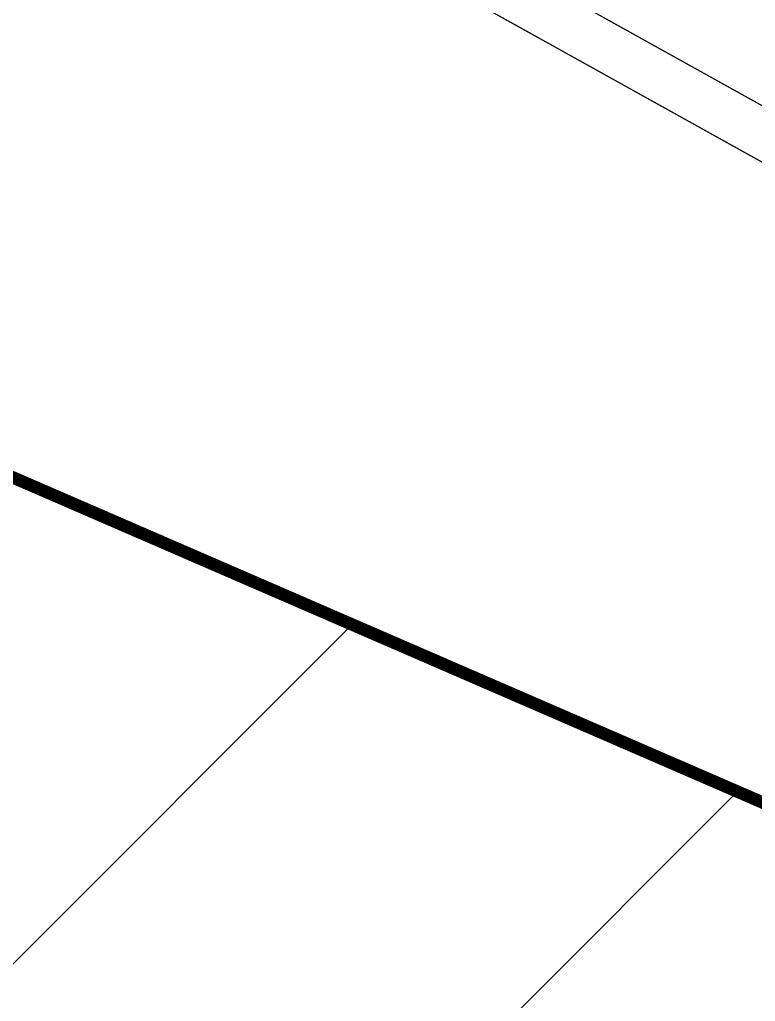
# Model space of a CAD drawing. Header units: inches. Extents: x 350994 to 353538, y 1581369 to 1583842.
# Drawn here: x 351571.8 to 351583.58, y 1583554.4 to 1583570.11 of the extents above; entities that cross this region are included whole.
import ezdxf

# ---------------------------------------------------------------- set-up
doc = ezdxf.new("R2010")
doc.units = ezdxf.units.IN
doc.header["$MEASUREMENT"] = 0
doc.linetypes.add('1', pattern=[0])
doc.linetypes.add('DASHDOTX2', pattern=[2, 1, -0.5, 0, -0.5])
doc.layers.add('CULVERT', color=255, linetype='1')
doc.layers.add('FOREST', color=96, linetype='Continuous')

msp = doc.modelspace()

# ---------------------------------------------------------------- hatches: boundary and pattern name
at = {"layer": 'FOREST', "lineweight": 5}
h = msp.add_hatch(dxfattribs=at)
h.set_pattern_fill('ANSI31', color=96, scale=50, style=0)
h.paths.add_polyline_path([(351604.927, 1583347.98), (351663.004, 1583522.95), (351611.878, 1583545.359), (351490.292, 1583598.085), (351436.57, 1583404.465), (351529.745, 1583373.171)])
h.paths.add_polyline_path([(351517.509, 1583480.14), (351575.366, 1583480.14), (351575.366, 1583465.14), (351517.509, 1583465.14)], flags=24)

# ---------------------------------------------------------------- linework, layer by layer
at = {"layer": 'CULVERT', "color": 250, "linetype": 'DASHDOTX2', "lineweight": 5, "ltscale": 2, "const_width": 0.02}
for points in [[(351503.114, 1583613.557), (351665.119, 1583523.432), (351672.169, 1583545.741)], [(351502.725, 1583612.858), (351664.879, 1583522.673), (351608.414, 1583343.99)]]:
    msp.add_lwpolyline(points, dxfattribs=at)
at = {"layer": 'FOREST', "color": 96, "lineweight": 5, "const_width": 0.2, "elevation": 94.732}
msp.add_lwpolyline([(351604.927, 1583347.98), (351663.004, 1583522.95), (351611.878, 1583545.359), (351490.292, 1583598.085), (351436.57, 1583404.465), (351529.745, 1583373.171), (351604.927, 1583347.98)], dxfattribs=at)

doc.saveas('drawing.dxf')
